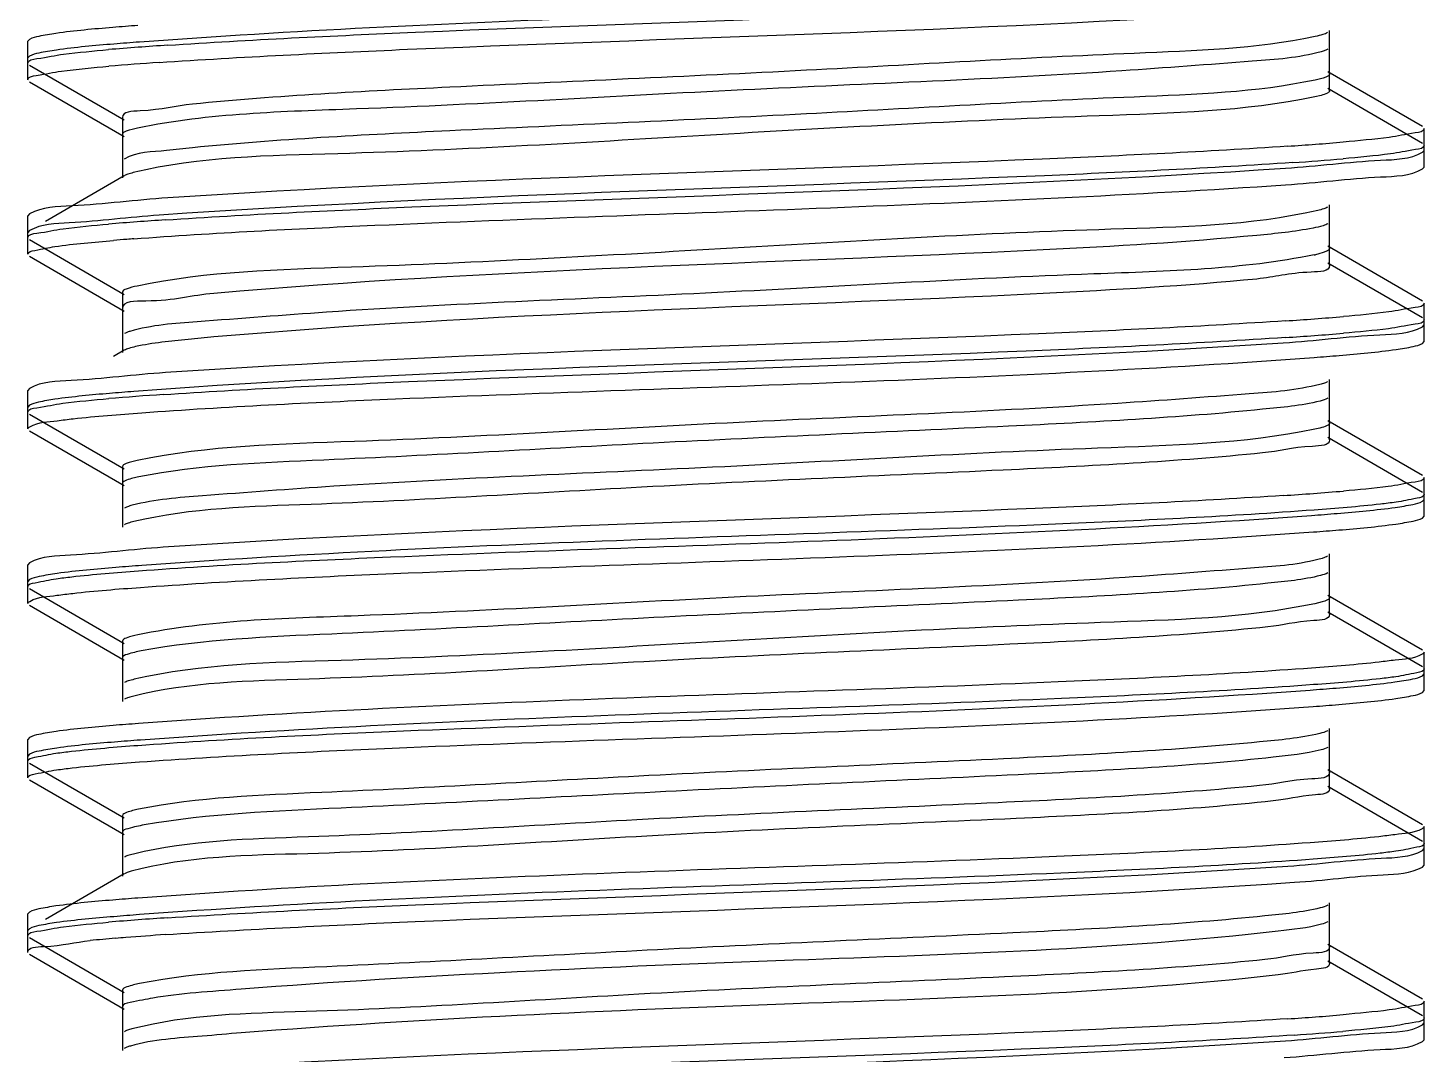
# Model space of a CAD drawing. Extents: x 27938 to 650306, y -92720 to 1524912.
# Drawn here: x 300713.5 to 300904, y 810160.9 to 810300.9 of the extents above; entities that cross this region are included whole.
import ezdxf

# ---------------------------------------------------------------- set-up
doc = ezdxf.new("R2010")
doc.units = 0
doc.header["$LTSCALE"] = 1000
doc.header["$MEASUREMENT"] = 0

msp = doc.modelspace()

# ---------------------------------------------------------------- linework, layer by layer
at = {"linetype": 'Continuous'}
for p, q in [((300891.14, 810294.62), (300891.14, 810300.57)), ((300713.75, 810299.35), (300713.52, 810299.09)), ((300713.52, 810296.11), (300713.52, 810299.09)), ((300713.52, 810296.11), (300713.52, 810299.09)), ((300891.14, 810292.34), (300891.14, 810298.3)), ((300713.75, 810297.07), (300713.52, 810296.81)), ((300713.52, 810293.83), (300713.52, 810296.81)), ((300713.52, 810293.83), (300713.52, 810296.81)), ((300713.75, 810295.85), (300726.67, 810288.37)), ((300903.8, 810287.44), (300890.88, 810294.92)), ((300713.75, 810293.57), (300726.67, 810286.09)), ((300903.8, 810285.16), (300890.88, 810292.64)), ((300889.98, 810291.71), (300889.12, 810291.5)), ((300726.41, 810288.67), (300726.41, 810282.72)), ((300904.03, 810284.2), (300904.03, 810287.18)), ((300904.03, 810284.2), (300904.03, 810287.18)), ((300726.41, 810286.39), (300726.41, 810280.44)), ((300904.03, 810281.92), (300904.03, 810284.9)), ((300904.03, 810281.92), (300904.03, 810284.9)), ((300903.8, 810283.94), (300904.03, 810284.2)), ((300903.8, 810281.66), (300904.03, 810281.92)), ((300726.67, 810280.74), (300715.92, 810274.51)), ((300713.75, 810275.53), (300713.52, 810275.27)), ((300891.14, 810270.81), (300891.14, 810276.76)), ((300713.52, 810272.3), (300713.52, 810275.27)), ((300713.52, 810272.3), (300713.52, 810275.27)), ((300891.14, 810268.53), (300891.14, 810274.48)), ((300713.75, 810273.26), (300713.52, 810272.99)), ((300713.52, 810270.02), (300713.52, 810272.99)), ((300713.52, 810270.02), (300713.52, 810272.99)), ((300713.75, 810272.04), (300726.67, 810264.55)), ((300713.75, 810269.76), (300726.67, 810262.28)), ((300903.8, 810263.63), (300890.88, 810271.11)), ((300903.8, 810261.35), (300890.88, 810268.83)), ((300726.41, 810264.86), (300726.41, 810258.9)), ((300726.41, 810262.58), (300726.41, 810256.62)), ((300904.03, 810260.39), (300904.03, 810263.37)), ((300904.03, 810260.39), (300904.03, 810263.37)), ((300903.8, 810260.13), (300904.03, 810260.39)), ((300904.03, 810258.11), (300904.03, 810261.09)), ((300904.03, 810258.11), (300904.03, 810261.09)), ((300726.67, 810256.92), (300725.2, 810256.07)), ((300903.8, 810257.85), (300904.03, 810258.11)), ((300891.14, 810247), (300891.14, 810252.95)), ((300713.75, 810251.72), (300713.52, 810251.46)), ((300713.52, 810248.48), (300713.52, 810251.46)), ((300713.52, 810248.48), (300713.52, 810251.46)), ((300891.14, 810244.72), (300891.14, 810250.67)), ((300713.75, 810249.44), (300713.52, 810249.18)), ((300713.52, 810246.21), (300713.52, 810249.18)), ((300713.52, 810246.21), (300713.52, 810249.18)), ((300713.75, 810248.22), (300726.67, 810240.74)), ((300903.8, 810239.82), (300890.88, 810247.3)), ((300713.75, 810245.94), (300726.67, 810238.46)), ((300889.82, 810246.32), (300889.1, 810246.15)), ((300903.8, 810237.54), (300890.88, 810245.02)), ((300726.41, 810241.04), (300726.41, 810235.09)), ((300904.03, 810236.58), (300904.03, 810239.55)), ((300904.03, 810236.58), (300904.03, 810239.55)), ((300726.41, 810238.76), (300726.41, 810232.81)), ((300904.03, 810234.3), (300904.03, 810237.28)), ((300904.03, 810234.3), (300904.03, 810237.28)), ((300903.8, 810236.32), (300904.03, 810236.58)), ((300903.8, 810234.04), (300904.03, 810234.3)), ((300713.75, 810227.91), (300713.52, 810227.65)), ((300891.14, 810223.18), (300891.14, 810229.14)), ((300713.52, 810224.67), (300713.52, 810227.65)), ((300713.52, 810224.67), (300713.52, 810227.65)), ((300891.14, 810220.9), (300891.14, 810226.86)), ((300713.75, 810225.63), (300713.52, 810225.37)), ((300713.52, 810222.39), (300713.52, 810225.37)), ((300713.52, 810222.39), (300713.52, 810225.37)), ((300713.75, 810224.41), (300726.67, 810216.93)), ((300713.75, 810222.13), (300726.67, 810214.65)), ((300890.1, 810222.58), (300889.14, 810222.35)), ((300903.8, 810216), (300890.88, 810223.48)), ((300903.8, 810213.72), (300890.88, 810221.21)), ((300726.41, 810217.23), (300726.41, 810211.28)), ((300726.41, 810214.95), (300726.41, 810209)), ((300904.03, 810212.77), (300904.03, 810215.74)), ((300904.03, 810212.77), (300904.03, 810215.74)), ((300903.8, 810212.5), (300904.03, 810212.77)), ((300904.03, 810210.49), (300904.03, 810213.46)), ((300904.03, 810210.49), (300904.03, 810213.46)), ((300903.8, 810210.23), (300904.03, 810210.49)), ((300891.14, 810199.37), (300891.14, 810205.32)), ((300713.75, 810204.1), (300713.52, 810203.84)), ((300713.52, 810200.86), (300713.52, 810203.84)), ((300713.52, 810200.86), (300713.52, 810203.84)), ((300891.14, 810197.09), (300891.14, 810203.04)), ((300713.75, 810201.82), (300713.52, 810201.56)), ((300713.52, 810198.58), (300713.52, 810201.56)), ((300713.52, 810198.58), (300713.52, 810201.56)), ((300713.75, 810200.6), (300726.67, 810193.12)), ((300903.8, 810192.19), (300890.88, 810199.67)), ((300713.75, 810198.32), (300726.67, 810190.84)), ((300903.8, 810189.91), (300890.88, 810197.39)), ((300726.41, 810193.42), (300726.41, 810187.46)), ((300904.03, 810188.95), (300904.03, 810191.93)), ((300904.03, 810188.95), (300904.03, 810191.93)), ((300726.41, 810191.14), (300726.41, 810185.19)), ((300904.03, 810186.67), (300904.03, 810189.65)), ((300904.03, 810186.67), (300904.03, 810189.65)), ((300903.8, 810188.69), (300904.03, 810188.95)), ((300903.8, 810186.41), (300904.03, 810186.67)), ((300726.67, 810185.49), (300715.92, 810179.26)), ((300713.75, 810180.28), (300713.52, 810180.02)), ((300891.14, 810175.56), (300891.14, 810181.51)), ((300713.52, 810177.05), (300713.52, 810180.02)), ((300713.52, 810177.05), (300713.52, 810180.02)), ((300891.14, 810173.28), (300891.14, 810179.23)), ((300713.75, 810178), (300713.52, 810177.74)), ((300713.52, 810174.77), (300713.52, 810177.74)), ((300713.52, 810174.77), (300713.52, 810177.74)), ((300713.75, 810176.78), (300726.67, 810169.3)), ((300713.75, 810174.51), (300726.67, 810167.02)), ((300903.8, 810168.38), (300890.88, 810175.86)), ((300903.8, 810166.1), (300890.88, 810173.58)), ((300726.41, 810169.6), (300726.41, 810163.65)), ((300726.41, 810167.33), (300726.41, 810161.37)), ((300904.03, 810165.14), (300904.03, 810168.12)), ((300904.03, 810165.14), (300904.03, 810168.12)), ((300903.8, 810164.88), (300904.03, 810165.14)), ((300904.03, 810162.86), (300904.03, 810165.84)), ((300904.03, 810162.86), (300904.03, 810165.84)), ((300903.8, 810162.6), (300904.03, 810162.86))]:
    msp.add_line(p, q, dxfattribs=at)
for centre, radius, start, end in [((300760.36, 809871.01), 428.44, 93.7138, 94.7991), ((300758.76, 809889), 408.11, 93.8416, 94.804), ((300857.84, 810704.01), 420.14, 273.7655, 274.8009), ((300858.77, 810690.06), 408.44, 273.8398, 274.8035), ((300759.95, 809852.38), 423.24, 93.7464, 94.7999), ((300753.24, 809933.6), 339.47, 94.4273, 94.7392), ((300757.79, 809875.26), 397.99, 94.2964, 94.4317), ((300885.36, 810287.96), 18.39, 281.5273, 283.0317), ((300857.43, 810685.4), 425.36, 273.7325, 274.8002), ((300857.44, 810683.01), 425.25, 273.7327, 274.7996), ((300759.53, 809833.96), 417.83, 93.7807, 94.8008), ((300857.04, 810666.51), 430.3, 273.7014, 274.7995), ((300760.38, 809751.78), 428.61, 93.7128, 94.7991), ((300745.42, 809931.85), 245.65, 94.6576, 95.467), ((300753.7, 809832.41), 345.43, 94.4503, 94.6873), ((300764.6, 809689.73), 488.53, 93.7928, 94.4265), ((300857.85, 810584.77), 419.97, 273.7666, 274.8009), ((300859.06, 810567.29), 404.72, 273.8647, 274.8037)]:
    msp.add_arc(centre, radius, start, end, dxfattribs=at)
for points, knots in [([(300888.9, 810306.55), (300877.43, 810305.7), (300824.04, 810303.1), (300770.57, 810302.05), (300728.74, 810298.98)], [0, 0, 0, 0, 0.215154, 1, 1, 1, 1]), ([(300732.61, 810298.55), (300743.86, 810299.3), (300794.8, 810301.74), (300845.8, 810302.95), (300885.43, 810305.61)], [0, 0, 0, 0, 0.221116, 1, 1, 1, 1]), ([(300731.42, 810296.19), (300742.7, 810296.96), (300794.27, 810299.45), (300845.9, 810300.63), (300886.12, 810303.38)], [0, 0, 0, 0, 0.219072, 1, 1, 1, 1]), ([(300717.35, 810300.16), (300716.57, 810300.05), (300715.36, 810299.84), (300714.13, 810299.57), (300713.75, 810299.35)], [0, 0, 0, 0, 0.642717, 1, 1, 1, 1]), ([(300728.54, 810301.24), (300727.39, 810301.16), (300723.66, 810300.86), (300719.92, 810300.53), (300717.35, 810300.16)], [0, 0, 0, 0, 0.307563, 1, 1, 1, 1]), ([(300890.87, 810300.27), (300890.67, 810300.15), (300890.1, 810299.96), (300889.52, 810299.82), (300889.16, 810299.74)], [0, 0, 0, 0, 0.394192, 1, 1, 1, 1]), ([(300728.74, 810298.98), (300727.58, 810298.89), (300723.8, 810298.6), (300720.01, 810298.26), (300717.41, 810297.89)], [0, 0, 0, 0, 0.30739, 1, 1, 1, 1]), ([(300889.16, 810299.74), (300881.07, 810298.03), (300857.73, 810297.32), (300818.46, 810294.91), (300775.58, 810293.09), (300747.64, 810291.66), (300735.97, 810290.51)], [0, 0, 0, 0, 0.161662, 0.453393, 0.770761, 1, 1, 1, 1]), ([(300713.52, 810296.11), (300713.52, 810296.57), (300715.96, 810296.84), (300717.18, 810297.17), (300718.4, 810297.33)], [0, 0, 0, 0, 0.270591, 1, 1, 1, 1]), ([(300717.41, 810297.89), (300716.61, 810297.78), (300715.39, 810297.57), (300714.14, 810297.29), (300713.75, 810297.07)], [0, 0, 0, 0, 0.643387, 1, 1, 1, 1]), ([(300889.98, 810297.66), (300886.93, 810296.82), (300877.78, 810296.16), (300851.57, 810294.11), (300810.7, 810292.67), (300766.06, 810289.87), (300738.27, 810289.26), (300728.48, 810287.24)], [0, 0, 0, 0, 0.058552, 0.168707, 0.488491, 0.814803, 1, 1, 1, 1]), ([(300890.88, 810297.99), (300890.76, 810297.93), (300890.46, 810297.8), (300890.16, 810297.71), (300889.98, 810297.66)], [0, 0, 0, 0, 0.421757, 1, 1, 1, 1]), ([(300713.52, 810293.83), (300713.52, 810294.26), (300715.79, 810294.55), (300716.94, 810294.86), (300718.09, 810295.01)], [0, 0, 0, 0, 0.271621, 1, 1, 1, 1]), ([(300891.13, 810294.62), (300891.13, 810294.41), (300890.26, 810294.03), (300889.66, 810293.9), (300889.16, 810293.79)], [0, 0, 0, 0, 0.296339, 1, 1, 1, 1]), ([(300889.16, 810293.79), (300881.07, 810292.08), (300857.73, 810291.37), (300818.46, 810288.96), (300775.58, 810287.14), (300747.64, 810285.71), (300735.97, 810284.56)], [0, 0, 0, 0, 0.161662, 0.453393, 0.770761, 1, 1, 1, 1]), ([(300889.12, 810291.5), (300879.49, 810289.49), (300852.03, 810288.85), (300807.65, 810286.41), (300763.84, 810283.66), (300736.98, 810283.37), (300727.89, 810281.16)], [0, 0, 0, 0, 0.182739, 0.506392, 0.826439, 1, 1, 1, 1]), ([(300891.13, 810292.34), (300891.13, 810292.2), (300890.67, 810291.89), (300890.27, 810291.79), (300889.98, 810291.71)], [0, 0, 0, 0, 0.317499, 1, 1, 1, 1]), ([(300735.97, 810290.51), (300733.58, 810290.28), (300731.35, 810289.55), (300726.41, 810289.53), (300726.42, 810288.67)], [0, 0, 0, 0, 0.73489, 1, 1, 1, 1]), ([(300728.48, 810287.24), (300727.96, 810287.13), (300727.34, 810286.99), (300726.42, 810286.61), (300726.42, 810286.39)], [0, 0, 0, 0, 0.705716, 1, 1, 1, 1]), ([(300904.03, 810287.18), (300904.03, 810286.73), (300901.65, 810286.46), (300900.46, 810286.13), (300899.26, 810285.98)], [0, 0, 0, 0, 0.270944, 1, 1, 1, 1]), ([(300904.03, 810284.9), (300904.03, 810284.47), (300901.75, 810284.18), (300900.6, 810283.87), (300899.45, 810283.72)], [0, 0, 0, 0, 0.271575, 1, 1, 1, 1]), ([(300735.97, 810284.56), (300734.79, 810284.44), (300731.72, 810284), (300728.37, 810284), (300726.67, 810283.02)], [0, 0, 0, 0, 0.376776, 1, 1, 1, 1]), ([(300885.43, 810284.77), (300874.26, 810284.02), (300823.32, 810281.58), (300772.33, 810280.35), (300732.61, 810277.72)], [0, 0, 0, 0, 0.219496, 1, 1, 1, 1]), ([(300885.12, 810281.77), (300889.45, 810282.06), (300895.5, 810282.9), (300902.12, 810282.98), (300903.8, 810283.94)], [0, 0, 0, 0, 0.691188, 1, 1, 1, 1]), ([(300727.89, 810281.16), (300727.65, 810281.1), (300727.23, 810280.98), (300726.83, 810280.83), (300726.68, 810280.74)], [0, 0, 0, 0, 0.591078, 1, 1, 1, 1]), ([(300886.12, 810282.54), (300874.83, 810281.77), (300823.26, 810279.29), (300771.64, 810278.1), (300731.42, 810275.36)], [0, 0, 0, 0, 0.219115, 1, 1, 1, 1]), ([(300732.3, 810274.72), (300743.5, 810275.46), (300794.44, 810277.91), (300845.43, 810279.13), (300885.12, 810281.77)], [0, 0, 0, 0, 0.220088, 1, 1, 1, 1]), ([(300885.12, 810279.5), (300889.45, 810279.78), (300895.51, 810280.62), (300902.12, 810280.7), (300903.8, 810281.66)], [0, 0, 0, 0, 0.691187, 1, 1, 1, 1]), ([(300727.97, 810272.13), (300738.92, 810272.96), (300791.31, 810275.53), (300843.75, 810276.74), (300885.12, 810279.5)], [0, 0, 0, 0, 0.209378, 1, 1, 1, 1]), ([(300732.61, 810277.72), (300728.24, 810277.43), (300722.13, 810276.58), (300715.45, 810276.51), (300713.75, 810275.53)], [0, 0, 0, 0, 0.691369, 1, 1, 1, 1]), ([(300731.42, 810275.36), (300727.33, 810275.08), (300721.59, 810274.28), (300715.35, 810274.17), (300713.75, 810273.26)], [0, 0, 0, 0, 0.690219, 1, 1, 1, 1]), ([(300889.51, 810276.01), (300880.3, 810273.87), (300853.38, 810273.46), (300809.54, 810270.8), (300765.31, 810268.33), (300737.99, 810267.7), (300728.41, 810265.69)], [0, 0, 0, 0, 0.175623, 0.495702, 0.818204, 1, 1, 1, 1]), ([(300890.87, 810276.46), (300890.71, 810276.36), (300890.25, 810276.19), (300889.79, 810276.07), (300889.51, 810276.01)], [0, 0, 0, 0, 0.403878, 1, 1, 1, 1]), ([(300713.52, 810272.3), (300713.52, 810272.75), (300715.93, 810273.02), (300717.13, 810273.35), (300718.34, 810273.51)], [0, 0, 0, 0, 0.270787, 1, 1, 1, 1]), ([(300890.24, 810273.92), (300889.79, 810273.78), (300886.81, 810273.14), (300883.78, 810272.85), (300881.22, 810272.6)], [0, 0, 0, 0, 0.153853, 1, 1, 1, 1]), ([(300890.88, 810274.18), (300890.79, 810274.13), (300890.58, 810274.04), (300890.36, 810273.96), (300890.24, 810273.92)], [0, 0, 0, 0, 0.435445, 1, 1, 1, 1]), ([(300881.22, 810272.6), (300871.51, 810271.66), (300824.06, 810268.96), (300776.52, 810267.96), (300738.91, 810264.69)], [0, 0, 0, 0, 0.20523, 1, 1, 1, 1]), ([(300713.52, 810270.02), (300713.52, 810270.37), (300715.32, 810270.7), (300716.28, 810270.94), (300717.21, 810271.08)], [0, 0, 0, 0, 0.275063, 1, 1, 1, 1]), ([(300889.03, 810269.95), (300879.18, 810267.93), (300851.25, 810267.32), (300806.46, 810264.5), (300765.55, 810263.09), (300739.47, 810261), (300730.41, 810260.37), (300727.45, 810259.5)], [0, 0, 0, 0, 0.186373, 0.513855, 0.833476, 0.942785, 1, 1, 1, 1]), ([(300891.13, 810270.81), (300891.13, 810270.62), (300890.43, 810270.27), (300889.92, 810270.15), (300889.51, 810270.05)], [0, 0, 0, 0, 0.303248, 1, 1, 1, 1]), ([(300891.13, 810268.53), (300891.14, 810267.63), (300886.01, 810267.66), (300883.69, 810266.89), (300881.22, 810266.65)], [0, 0, 0, 0, 0.264839, 1, 1, 1, 1]), ([(300881.22, 810266.65), (300871.51, 810265.71), (300824.06, 810263), (300776.52, 810262.01), (300738.91, 810258.74)], [0, 0, 0, 0, 0.20523, 1, 1, 1, 1]), ([(300738.91, 810264.69), (300735.8, 810264.42), (300732.93, 810263.41), (300726.41, 810263.7), (300726.41, 810262.58)], [0, 0, 0, 0, 0.735758, 1, 1, 1, 1]), ([(300728.41, 810265.69), (300727.91, 810265.59), (300727.3, 810265.45), (300726.42, 810265.07), (300726.42, 810264.86)], [0, 0, 0, 0, 0.704918, 1, 1, 1, 1]), ([(300904.03, 810263.37), (300904.03, 810262.91), (300901.61, 810262.64), (300900.41, 810262.31), (300899.2, 810262.16)], [0, 0, 0, 0, 0.270735, 1, 1, 1, 1]), ([(300885.12, 810260.94), (300873.9, 810260.19), (300822.96, 810257.75), (300771.96, 810256.53), (300732.3, 810253.88)], [0, 0, 0, 0, 0.220524, 1, 1, 1, 1]), ([(300884.82, 810257.94), (300889.22, 810258.23), (300895.37, 810259.08), (300902.09, 810259.15), (300903.8, 810260.13)], [0, 0, 0, 0, 0.691471, 1, 1, 1, 1]), ([(300904.03, 810261.09), (300904.03, 810260.63), (300901.61, 810260.36), (300900.4, 810260.03), (300899.18, 810259.87)], [0, 0, 0, 0, 0.270728, 1, 1, 1, 1]), ([(300727.45, 810259.5), (300727.3, 810259.46), (300727.03, 810259.37), (300726.78, 810259.26), (300726.68, 810259.2)], [0, 0, 0, 0, 0.572013, 1, 1, 1, 1]), ([(300885.12, 810258.66), (300873.33, 810257.87), (300820.94, 810255.36), (300768.48, 810254.34), (300727.97, 810251.3)], [0, 0, 0, 0, 0.225391, 1, 1, 1, 1]), ([(300738.91, 810258.74), (300737.73, 810258.64), (300734.16, 810258.29), (300730.58, 810257.94), (300728.22, 810257.42)], [0, 0, 0, 0, 0.327573, 1, 1, 1, 1]), ([(300728.22, 810257.42), (300727.9, 810257.35), (300727.38, 810257.22), (300726.86, 810257.03), (300726.67, 810256.92)], [0, 0, 0, 0, 0.601667, 1, 1, 1, 1]), ([(300731.98, 810250.88), (300743.12, 810251.63), (300794.07, 810254.08), (300845.07, 810255.32), (300884.82, 810257.94)], [0, 0, 0, 0, 0.219052, 1, 1, 1, 1]), ([(300889.01, 810255.95), (300890.16, 810256.04), (300893.89, 810256.33), (300897.63, 810256.67), (300900.2, 810257.03)], [0, 0, 0, 0, 0.307538, 1, 1, 1, 1]), ([(300900.2, 810257.03), (300900.98, 810257.14), (300902.19, 810257.36), (300903.42, 810257.63), (300903.8, 810257.85)], [0, 0, 0, 0, 0.642724, 1, 1, 1, 1]), ([(300729.07, 810248.4), (300740.6, 810249.24), (300793.91, 810251.83), (300847.3, 810252.88), (300889.01, 810255.95)], [0, 0, 0, 0, 0.216493, 1, 1, 1, 1]), ([(300732.3, 810253.88), (300728, 810253.59), (300721.99, 810252.76), (300715.42, 810252.68), (300713.75, 810251.72)], [0, 0, 0, 0, 0.691073, 1, 1, 1, 1]), ([(300890.87, 810252.65), (300890.74, 810252.57), (300890.39, 810252.43), (300890.03, 810252.32), (300889.82, 810252.27)], [0, 0, 0, 0, 0.414924, 1, 1, 1, 1]), ([(300727.97, 810251.3), (300726.87, 810251.21), (300723.27, 810250.93), (300719.68, 810250.6), (300717.21, 810250.24)], [0, 0, 0, 0, 0.307039, 1, 1, 1, 1]), ([(300889.82, 810252.27), (300886.68, 810251.46), (300877.41, 810250.77), (300851.06, 810248.76), (300810.25, 810247.3), (300765.78, 810244.5), (300738.16, 810243.91), (300728.45, 810241.89)], [0, 0, 0, 0, 0.060117, 0.171248, 0.491182, 0.816115, 1, 1, 1, 1]), ([(300713.52, 810248.48), (300713.52, 810248.93), (300715.89, 810249.21), (300717.08, 810249.53), (300718.27, 810249.69)], [0, 0, 0, 0, 0.271021, 1, 1, 1, 1]), ([(300717.21, 810250.24), (300716.45, 810250.13), (300715.3, 810249.93), (300714.12, 810249.65), (300713.75, 810249.44)], [0, 0, 0, 0, 0.641483, 1, 1, 1, 1]), ([(300881.99, 810248.87), (300870.46, 810247.71), (300842.73, 810246.29), (300799.99, 810244.44), (300760.51, 810242.1), (300736.95, 810241.3), (300728.65, 810239.65)], [0, 0, 0, 0, 0.226181, 0.54212, 0.834898, 1, 1, 1, 1]), ([(300890.88, 810250.37), (300890.56, 810250.18), (300887.61, 810249.38), (300884.61, 810249.13), (300881.99, 810248.87)], [0, 0, 0, 0, 0.123412, 1, 1, 1, 1]), ([(300713.52, 810246.21), (300713.52, 810246.33), (300714.95, 810247.22), (300716.25, 810247.13), (300717.51, 810247.31)], [0, 0, 0, 0, 0.088752, 1, 1, 1, 1]), ([(300717.51, 810247.31), (300718.24, 810247.41), (300722.09, 810247.87), (300725.95, 810248.17), (300729.07, 810248.4)], [0, 0, 0, 0, 0.191582, 1, 1, 1, 1]), ([(300891.13, 810247), (300891.13, 810246.84), (300890.59, 810246.51), (300890.15, 810246.4), (300889.82, 810246.32)], [0, 0, 0, 0, 0.311826, 1, 1, 1, 1]), ([(300889.1, 810246.15), (300879.39, 810244.13), (300851.76, 810243.54), (300807.28, 810240.74), (300766.46, 810239.28), (300740.12, 810237.27), (300730.86, 810236.58), (300727.73, 810235.77)], [0, 0, 0, 0, 0.183944, 0.508945, 0.828873, 0.939958, 1, 1, 1, 1]), ([(300881.99, 810242.91), (300870.23, 810241.73), (300841.97, 810240.29), (300798.63, 810238.5), (300759.22, 810235.92), (300735.86, 810235.42), (300727.98, 810233.55)], [0, 0, 0, 0, 0.229743, 0.549934, 0.842575, 1, 1, 1, 1]), ([(300891.13, 810244.72), (300891.14, 810243.89), (300886.42, 810243.84), (300884.27, 810243.14), (300881.99, 810242.91)], [0, 0, 0, 0, 0.265449, 1, 1, 1, 1]), ([(300728.45, 810241.89), (300727.93, 810241.78), (300727.32, 810241.64), (300726.42, 810241.26), (300726.42, 810241.04)], [0, 0, 0, 0, 0.705326, 1, 1, 1, 1]), ([(300728.65, 810239.65), (300728.09, 810239.54), (300727.43, 810239.39), (300726.42, 810239), (300726.42, 810238.76)], [0, 0, 0, 0, 0.707822, 1, 1, 1, 1]), ([(300904.03, 810239.55), (300904.03, 810239.1), (300901.58, 810238.83), (300900.37, 810238.49), (300899.14, 810238.34)], [0, 0, 0, 0, 0.270562, 1, 1, 1, 1]), ([(300904.03, 810237.28), (300904.03, 810236.91), (300902.15, 810236.59), (300901.16, 810236.33), (300900.2, 810236.2)], [0, 0, 0, 0, 0.274655, 1, 1, 1, 1]), ([(300727.73, 810235.77), (300727.51, 810235.71), (300727.16, 810235.61), (300726.81, 810235.47), (300726.68, 810235.39)], [0, 0, 0, 0, 0.584722, 1, 1, 1, 1]), ([(300884.82, 810237.11), (300873.54, 810236.36), (300822.6, 810233.92), (300771.59, 810232.71), (300731.98, 810230.05)], [0, 0, 0, 0, 0.221533, 1, 1, 1, 1]), ([(300888.66, 810234.4), (300889.84, 810234.48), (300893.65, 810234.78), (300897.47, 810235.12), (300900.1, 810235.49)], [0, 0, 0, 0, 0.307301, 1, 1, 1, 1]), ([(300900.2, 810236.2), (300899.49, 810236.1), (300895.77, 810235.64), (300892.03, 810235.34), (300889.01, 810235.12)], [0, 0, 0, 0, 0.191295, 1, 1, 1, 1]), ([(300900.1, 810235.49), (300900.9, 810235.6), (300902.14, 810235.81), (300903.41, 810236.09), (300903.8, 810236.32)], [0, 0, 0, 0, 0.643804, 1, 1, 1, 1]), ([(300727.98, 810233.55), (300727.71, 810233.49), (300727.27, 810233.37), (300726.84, 810233.21), (300726.68, 810233.11)], [0, 0, 0, 0, 0.593584, 1, 1, 1, 1]), ([(300728.61, 810226.83), (300740.05, 810227.68), (300793.41, 810230.28), (300846.84, 810231.34), (300888.66, 810234.4)], [0, 0, 0, 0, 0.214855, 1, 1, 1, 1]), ([(300889.01, 810235.12), (300877.59, 810234.28), (300824.28, 810231.67), (300770.89, 810230.6), (300729.07, 810227.57)], [0, 0, 0, 0, 0.214464, 1, 1, 1, 1]), ([(300900.18, 810233.22), (300900.97, 810233.33), (300902.18, 810233.54), (300903.42, 810233.82), (300903.8, 810234.04)], [0, 0, 0, 0, 0.642901, 1, 1, 1, 1]), ([(300728.87, 810224.57), (300740.38, 810225.41), (300793.74, 810228.01), (300847.17, 810229.06), (300888.94, 810232.14)], [0, 0, 0, 0, 0.215894, 1, 1, 1, 1]), ([(300888.94, 810232.14), (300890.1, 810232.22), (300893.85, 810232.52), (300897.6, 810232.85), (300900.18, 810233.22)], [0, 0, 0, 0, 0.30752, 1, 1, 1, 1]), ([(300731.98, 810230.05), (300727.76, 810229.76), (300721.84, 810228.94), (300715.39, 810228.85), (300713.75, 810227.91)], [0, 0, 0, 0, 0.690761, 1, 1, 1, 1]), ([(300890.1, 810228.53), (300887.13, 810227.67), (300878.06, 810227.04), (300851.98, 810224.95), (300811.06, 810223.53), (300766.29, 810220.72), (300738.37, 810220.11), (300728.51, 810218.09)], [0, 0, 0, 0, 0.057292, 0.16665, 0.48628, 0.813694, 1, 1, 1, 1]), ([(300890.87, 810228.83), (300890.77, 810228.77), (300890.52, 810228.66), (300890.25, 810228.58), (300890.1, 810228.53)], [0, 0, 0, 0, 0.427528, 1, 1, 1, 1]), ([(300717.51, 810226.47), (300716.69, 810226.36), (300715.43, 810226.14), (300714.15, 810225.86), (300713.75, 810225.63)], [0, 0, 0, 0, 0.64438, 1, 1, 1, 1]), ([(300717.37, 810225.75), (300718.08, 810225.85), (300721.82, 810226.31), (300725.57, 810226.61), (300728.61, 810226.83)], [0, 0, 0, 0, 0.191288, 1, 1, 1, 1]), ([(300729.07, 810227.57), (300727.89, 810227.48), (300724.03, 810227.18), (300720.17, 810226.84), (300717.51, 810226.47)], [0, 0, 0, 0, 0.307194, 1, 1, 1, 1]), ([(300890.88, 810226.56), (300890.58, 810226.38), (300887.88, 810225.62), (300885.13, 810225.38), (300882.73, 810225.13)], [0, 0, 0, 0, 0.125618, 1, 1, 1, 1]), ([(300713.52, 810224.67), (300713.52, 810225.04), (300715.41, 810225.36), (300716.4, 810225.62), (300717.37, 810225.75)], [0, 0, 0, 0, 0.274581, 1, 1, 1, 1]), ([(300717.46, 810223.49), (300718.18, 810223.59), (300721.98, 810224.05), (300725.79, 810224.35), (300728.87, 810224.57)], [0, 0, 0, 0, 0.191547, 1, 1, 1, 1]), ([(300882.73, 810225.13), (300871.43, 810223.95), (300843.93, 810222.55), (300801.32, 810220.67), (300761.46, 810218.39), (300737.54, 810217.49), (300728.98, 810215.9)], [0, 0, 0, 0, 0.221386, 0.535783, 0.830497, 1, 1, 1, 1]), ([(300713.52, 810222.39), (300713.52, 810222.52), (300714.92, 810223.4), (300716.21, 810223.31), (300717.46, 810223.49)], [0, 0, 0, 0, 0.089007, 1, 1, 1, 1]), ([(300889.14, 810222.35), (300879.56, 810220.34), (300852.23, 810219.71), (300807.99, 810217.24), (300764.15, 810214.57), (300737.24, 810214.17), (300728.04, 810212.03)], [0, 0, 0, 0, 0.181847, 0.504414, 0.824494, 1, 1, 1, 1]), ([(300891.13, 810223.18), (300891.13, 810223.05), (300890.72, 810222.76), (300890.36, 810222.66), (300890.1, 810222.58)], [0, 0, 0, 0, 0.322524, 1, 1, 1, 1]), ([(300891.13, 810220.9), (300891.14, 810220.14), (300886.82, 810220.02), (300884.83, 810219.4), (300882.73, 810219.18)], [0, 0, 0, 0, 0.266197, 1, 1, 1, 1]), ([(300882.73, 810219.18), (300871.02, 810217.95), (300842.61, 810216.51), (300798.93, 810214.73), (300759.19, 810212.02), (300735.61, 810211.68), (300727.78, 810209.69)], [0, 0, 0, 0, 0.227539, 0.549411, 0.843947, 1, 1, 1, 1]), ([(300728.51, 810218.09), (300727.98, 810217.98), (300727.36, 810217.84), (300726.42, 810217.46), (300726.42, 810217.23)], [0, 0, 0, 0, 0.706097, 1, 1, 1, 1]), ([(300728.98, 810215.9), (300728.33, 810215.78), (300727.6, 810215.61), (300726.42, 810215.22), (300726.42, 810214.95)], [0, 0, 0, 0, 0.71182, 1, 1, 1, 1]), ([(300900.1, 810214.65), (300899.37, 810214.55), (300895.57, 810214.09), (300891.75, 810213.78), (300888.66, 810213.56)], [0, 0, 0, 0, 0.191493, 1, 1, 1, 1]), ([(300904.03, 810215.74), (300904.03, 810215.62), (300902.63, 810214.73), (300901.34, 810214.82), (300900.1, 810214.65)], [0, 0, 0, 0, 0.089018, 1, 1, 1, 1]), ([(300888.66, 810213.56), (300877.16, 810212.72), (300823.81, 810210.12), (300770.37, 810209.07), (300728.61, 810206)], [0, 0, 0, 0, 0.215925, 1, 1, 1, 1]), ([(300900.05, 810211.67), (300900.87, 810211.78), (300902.12, 810212), (300903.4, 810212.28), (300903.8, 810212.5)], [0, 0, 0, 0, 0.644305, 1, 1, 1, 1]), ([(300904.03, 810213.46), (300904.03, 810213.09), (300902.14, 810212.77), (300901.15, 810212.52), (300900.18, 810212.38)], [0, 0, 0, 0, 0.274574, 1, 1, 1, 1]), ([(300728.04, 810212.03), (300727.76, 810211.97), (300727.3, 810211.84), (300726.84, 810211.68), (300726.68, 810211.58)], [0, 0, 0, 0, 0.595809, 1, 1, 1, 1]), ([(300728.54, 810203.02), (300739.96, 810203.86), (300793.27, 810206.46), (300846.65, 810207.53), (300888.47, 810210.57)], [0, 0, 0, 0, 0.214447, 1, 1, 1, 1]), ([(300888.95, 810211.3), (300877.5, 810210.46), (300824.14, 810207.85), (300770.7, 810206.79), (300728.87, 810203.74)], [0, 0, 0, 0, 0.214866, 1, 1, 1, 1]), ([(300888.47, 810210.57), (300889.65, 810210.65), (300893.52, 810210.95), (300897.39, 810211.3), (300900.05, 810211.67)], [0, 0, 0, 0, 0.307277, 1, 1, 1, 1]), ([(300900.18, 810212.38), (300899.47, 810212.28), (300895.73, 810211.82), (300891.98, 810211.52), (300888.95, 810211.3)], [0, 0, 0, 0, 0.191309, 1, 1, 1, 1]), ([(300727.78, 810209.69), (300727.56, 810209.63), (300727.18, 810209.53), (300726.82, 810209.38), (300726.68, 810209.3)], [0, 0, 0, 0, 0.586461, 1, 1, 1, 1]), ([(300888.9, 810208.32), (300890.06, 810208.41), (300893.82, 810208.7), (300897.58, 810209.04), (300900.17, 810209.4)], [0, 0, 0, 0, 0.307507, 1, 1, 1, 1]), ([(300900.17, 810209.4), (300900.96, 810209.52), (300902.17, 810209.73), (300903.41, 810210), (300903.8, 810210.23)], [0, 0, 0, 0, 0.643031, 1, 1, 1, 1]), ([(300728.74, 810200.75), (300740.23, 810201.59), (300793.62, 810204.2), (300847.08, 810205.24), (300888.9, 810208.32)], [0, 0, 0, 0, 0.215499, 1, 1, 1, 1]), ([(300717.37, 810204.92), (300716.58, 810204.8), (300715.37, 810204.59), (300714.13, 810204.32), (300713.75, 810204.1)], [0, 0, 0, 0, 0.642908, 1, 1, 1, 1]), ([(300728.61, 810206), (300727.45, 810205.91), (300723.7, 810205.62), (300719.95, 810205.28), (300717.37, 810204.92)], [0, 0, 0, 0, 0.307539, 1, 1, 1, 1]), ([(300890.88, 810205.02), (300890.54, 810204.83), (300887.45, 810204.01), (300884.32, 810203.75), (300881.56, 810203.48)], [0, 0, 0, 0, 0.122258, 1, 1, 1, 1]), ([(300717.35, 810201.94), (300718.06, 810202.04), (300721.78, 810202.49), (300725.52, 810202.79), (300728.54, 810203.02)], [0, 0, 0, 0, 0.191269, 1, 1, 1, 1]), ([(300728.87, 810203.74), (300727.7, 810203.65), (300723.89, 810203.36), (300720.08, 810203.02), (300717.46, 810202.65)], [0, 0, 0, 0, 0.30725, 1, 1, 1, 1]), ([(300881.56, 810203.48), (300869.96, 810202.34), (300842.17, 810200.91), (300799.48, 810199.08), (300760.2, 810196.73), (300736.81, 810195.94), (300728.6, 810194.29)], [0, 0, 0, 0, 0.228282, 0.544405, 0.836128, 1, 1, 1, 1]), ([(300713.52, 810200.86), (300713.52, 810201.23), (300715.4, 810201.55), (300716.39, 810201.8), (300717.35, 810201.94)], [0, 0, 0, 0, 0.274666, 1, 1, 1, 1]), ([(300717.46, 810202.65), (300716.65, 810202.54), (300715.41, 810202.32), (300714.14, 810202.04), (300713.75, 810201.82)], [0, 0, 0, 0, 0.64385, 1, 1, 1, 1]), ([(300883.45, 810201.39), (300872.39, 810200.19), (300845.2, 810198.81), (300802.78, 810196.9), (300762.57, 810194.68), (300738.26, 810193.69), (300729.4, 810192.16)], [0, 0, 0, 0, 0.21628, 0.528744, 0.825398, 1, 1, 1, 1]), ([(300890.88, 810202.74), (300890.6, 810202.58), (300888.14, 810201.87), (300885.63, 810201.63), (300883.45, 810201.39)], [0, 0, 0, 0, 0.127999, 1, 1, 1, 1]), ([(300713.52, 810198.58), (300713.52, 810198.95), (300715.43, 810199.27), (300716.44, 810199.53), (300717.41, 810199.67)], [0, 0, 0, 0, 0.274358, 1, 1, 1, 1]), ([(300717.41, 810199.67), (300718.13, 810199.77), (300721.9, 810200.23), (300725.68, 810200.53), (300728.74, 810200.75)], [0, 0, 0, 0, 0.191427, 1, 1, 1, 1]), ([(300891.13, 810199.37), (300891.14, 810198.5), (300886.19, 810198.49), (300883.95, 810197.76), (300881.56, 810197.52)], [0, 0, 0, 0, 0.265093, 1, 1, 1, 1]), ([(300881.56, 810197.52), (300869.71, 810196.36), (300841.38, 810194.91), (300798.06, 810193.13), (300758.86, 810190.53), (300735.68, 810190.08), (300727.91, 810188.19)], [0, 0, 0, 0, 0.23203, 0.552577, 0.844133, 1, 1, 1, 1]), ([(300883.45, 810195.44), (300871.8, 810194.17), (300843.28, 810192.74), (300799.29, 810190.96), (300759.24, 810188.12), (300735.42, 810187.94), (300727.63, 810185.84)], [0, 0, 0, 0, 0.225089, 0.548455, 0.844944, 1, 1, 1, 1]), ([(300891.14, 810197.09), (300891.14, 810196.39), (300887.21, 810196.21), (300885.37, 810195.65), (300883.45, 810195.44)], [0, 0, 0, 0, 0.267101, 1, 1, 1, 1]), ([(300728.6, 810194.29), (300728.05, 810194.18), (300727.4, 810194.03), (300726.42, 810193.65), (300726.42, 810193.42)], [0, 0, 0, 0, 0.707145, 1, 1, 1, 1]), ([(300729.4, 810192.16), (300728.65, 810192.03), (300727.82, 810191.84), (300726.42, 810191.44), (300726.41, 810191.14)], [0, 0, 0, 0, 0.715974, 1, 1, 1, 1]), ([(300904.03, 810191.93), (300904.03, 810191.8), (300902.61, 810190.92), (300901.31, 810191.01), (300900.05, 810190.83)], [0, 0, 0, 0, 0.088777, 1, 1, 1, 1]), ([(300888.47, 810189.73), (300876.94, 810188.89), (300823.63, 810186.3), (300770.24, 810185.26), (300728.54, 810182.18)], [0, 0, 0, 0, 0.216529, 1, 1, 1, 1]), ([(300900.05, 810190.83), (300899.31, 810190.73), (300895.46, 810190.26), (300891.59, 810189.96), (300888.47, 810189.73)], [0, 0, 0, 0, 0.191494, 1, 1, 1, 1]), ([(300904.03, 810189.65), (300904.03, 810189.28), (300902.13, 810188.96), (300901.14, 810188.7), (300900.17, 810188.57)], [0, 0, 0, 0, 0.274515, 1, 1, 1, 1]), ([(300727.91, 810188.19), (300727.66, 810188.13), (300727.24, 810188.01), (300726.83, 810187.85), (300726.68, 810187.77)], [0, 0, 0, 0, 0.591238, 1, 1, 1, 1]), ([(300885.44, 810186.54), (300889.69, 810186.83), (300895.65, 810187.65), (300902.14, 810187.74), (300903.8, 810188.69)], [0, 0, 0, 0, 0.690877, 1, 1, 1, 1]), ([(300900.17, 810188.57), (300899.45, 810188.47), (300895.71, 810188.01), (300891.94, 810187.71), (300888.9, 810187.48)], [0, 0, 0, 0, 0.191315, 1, 1, 1, 1]), ([(300727.63, 810185.84), (300727.44, 810185.79), (300727.12, 810185.69), (300726.8, 810185.56), (300726.68, 810185.49)], [0, 0, 0, 0, 0.579977, 1, 1, 1, 1]), ([(300888.9, 810187.48), (300877.43, 810186.64), (300824.04, 810184.04), (300770.58, 810182.98), (300728.74, 810179.92)], [0, 0, 0, 0, 0.215146, 1, 1, 1, 1]), ([(300732.62, 810179.49), (300743.88, 810180.23), (300794.82, 810182.67), (300845.81, 810183.89), (300885.44, 810186.54)], [0, 0, 0, 0, 0.22115, 1, 1, 1, 1]), ([(300886.34, 810184.33), (300890.38, 810184.6), (300896.05, 810185.39), (300902.22, 810185.51), (300903.8, 810186.41)], [0, 0, 0, 0, 0.689986, 1, 1, 1, 1]), ([(300732.28, 810177.19), (300743.64, 810177.94), (300794.99, 810180.41), (300846.4, 810181.59), (300886.34, 810184.33)], [0, 0, 0, 0, 0.221314, 1, 1, 1, 1]), ([(300728.54, 810182.18), (300727.39, 810182.09), (300723.66, 810181.8), (300719.92, 810181.47), (300717.35, 810181.1)], [0, 0, 0, 0, 0.307563, 1, 1, 1, 1]), ([(300717.35, 810181.1), (300716.57, 810180.99), (300715.36, 810180.78), (300714.13, 810180.5), (300713.75, 810180.28)], [0, 0, 0, 0, 0.642723, 1, 1, 1, 1]), ([(300890.88, 810181.21), (300890.56, 810181.03), (300887.73, 810180.25), (300884.85, 810180), (300882.32, 810179.74)], [0, 0, 0, 0, 0.124368, 1, 1, 1, 1]), ([(300713.52, 810177.05), (300713.52, 810177.5), (300715.96, 810177.77), (300717.18, 810178.11), (300718.4, 810178.26)], [0, 0, 0, 0, 0.270586, 1, 1, 1, 1]), ([(300717.41, 810178.83), (300716.62, 810178.72), (300715.39, 810178.51), (300714.14, 810178.23), (300713.75, 810178)], [0, 0, 0, 0, 0.643403, 1, 1, 1, 1]), ([(300728.74, 810179.92), (300727.58, 810179.83), (300723.8, 810179.53), (300720.02, 810179.2), (300717.41, 810178.83)], [0, 0, 0, 0, 0.307384, 1, 1, 1, 1]), ([(300882.32, 810179.74), (300870.88, 810178.57), (300843.22, 810177.16), (300800.51, 810175.3), (300760.86, 810172.98), (300737.15, 810172.14), (300728.76, 810170.51)], [0, 0, 0, 0, 0.224238, 0.539714, 0.833345, 1, 1, 1, 1]), ([(300890.88, 810178.93), (300890.62, 810178.78), (300888.4, 810178.11), (300886.11, 810177.88), (300884.13, 810177.66)], [0, 0, 0, 0, 0.130558, 1, 1, 1, 1]), ([(300713.52, 810174.77), (300713.52, 810175.53), (300717.91, 810175.52), (300719.89, 810176.17), (300722.01, 810176.38)], [0, 0, 0, 0, 0.263956, 1, 1, 1, 1]), ([(300884.13, 810177.66), (300862.17, 810175.15), (300814.88, 810173.76), (300767.7, 810171.68), (300742.63, 810169.75)], [0, 0, 0, 0, 0.467917, 1, 1, 1, 1]), ([(300891.13, 810175.56), (300891.14, 810174.76), (300886.6, 810174.68), (300884.52, 810174.01), (300882.32, 810173.79)], [0, 0, 0, 0, 0.265763, 1, 1, 1, 1]), ([(300882.32, 810173.79), (300870.51, 810172.58), (300842.01, 810171.13), (300798.32, 810169.37), (300758.81, 810166.62), (300735.41, 810166.34), (300727.7, 810164.32)], [0, 0, 0, 0, 0.229965, 0.552316, 0.845738, 1, 1, 1, 1]), ([(300891.14, 810173.28), (300891.14, 810172.63), (300887.58, 810172.41), (300885.88, 810171.9), (300884.13, 810171.7)], [0, 0, 0, 0, 0.268181, 1, 1, 1, 1]), ([(300884.13, 810171.7), (300862.17, 810169.2), (300814.88, 810167.81), (300767.7, 810165.73), (300742.63, 810163.79)], [0, 0, 0, 0, 0.467917, 1, 1, 1, 1]), ([(300742.63, 810169.75), (300738.61, 810169.43), (300733, 810169.09), (300728.42, 810168.11), (300726.41, 810167.73), (300726.41, 810167.33)], [0, 0, 0, 0, 0.734363, 0.926776, 1, 1, 1, 1]), ([(300728.76, 810170.51), (300728.16, 810170.4), (300727.48, 810170.24), (300726.42, 810169.85), (300726.42, 810169.6)], [0, 0, 0, 0, 0.709136, 1, 1, 1, 1]), ([(300904.03, 810168.12), (300904.03, 810167.67), (300901.65, 810167.39), (300900.46, 810167.06), (300899.26, 810166.91)], [0, 0, 0, 0, 0.270952, 1, 1, 1, 1]), ([(300885.44, 810165.71), (300874.28, 810164.96), (300823.34, 810162.51), (300772.34, 810161.28), (300732.62, 810158.65)], [0, 0, 0, 0, 0.219461, 1, 1, 1, 1]), ([(300885.13, 810162.71), (300889.45, 810163), (300895.51, 810163.84), (300902.12, 810163.91), (300903.8, 810164.88)], [0, 0, 0, 0, 0.691179, 1, 1, 1, 1]), ([(300904.03, 810165.84), (300904.03, 810165.41), (300901.78, 810165.12), (300900.64, 810164.81), (300899.5, 810164.66)], [0, 0, 0, 0, 0.271773, 1, 1, 1, 1]), ([(300727.7, 810164.32), (300727.5, 810164.27), (300727.15, 810164.17), (300726.81, 810164.03), (300726.68, 810163.95)], [0, 0, 0, 0, 0.58329, 1, 1, 1, 1]), ([(300742.63, 810163.79), (300740.85, 810163.65), (300735.81, 810163.18), (300730.67, 810162.89), (300727.5, 810161.99)], [0, 0, 0, 0, 0.35135, 1, 1, 1, 1]), ([(300886.34, 810163.49), (300875.17, 810162.73), (300823.82, 810160.25), (300772.41, 810159.03), (300732.28, 810156.35)], [0, 0, 0, 0, 0.217709, 1, 1, 1, 1]), ([(300727.5, 810161.99), (300727.34, 810161.94), (300727.06, 810161.85), (300726.78, 810161.74), (300726.67, 810161.67)], [0, 0, 0, 0, 0.574371, 1, 1, 1, 1]), ([(300732.31, 810155.65), (300743.51, 810156.4), (300794.45, 810158.85), (300845.45, 810160.07), (300885.13, 810162.71)], [0, 0, 0, 0, 0.220122, 1, 1, 1, 1]), ([(300884.93, 810160.42), (300889.3, 810160.71), (300895.42, 810161.56), (300902.1, 810161.63), (300903.8, 810162.6)], [0, 0, 0, 0, 0.691368, 1, 1, 1, 1])]:
    msp.add_open_spline(points, degree=3, knots=knots, dxfattribs=at)
for points in [[(300718.4, 810297.33), (300720.44, 810297.58), (300722.48, 810297.77), (300724.52, 810297.95)], [(300718.09, 810295.01), (300720.25, 810295.29), (300722.41, 810295.49), (300724.58, 810295.68)], [(300899.26, 810285.98), (300897.18, 810285.71), (300895.09, 810285.52), (300893, 810285.34)], [(300899.45, 810283.72), (300897.29, 810283.44), (300895.13, 810283.24), (300892.97, 810283.06)], [(300718.34, 810273.51), (300720.4, 810273.77), (300722.47, 810273.96), (300724.54, 810274.14)], [(300717.21, 810271.08), (300719.86, 810271.46), (300722.52, 810271.69), (300725.19, 810271.91)], [(300899.2, 810262.16), (300897.14, 810261.9), (300895.08, 810261.7), (300893.02, 810261.53)], [(300899.18, 810259.87), (300897.14, 810259.62), (300895.08, 810259.42), (300893.02, 810259.25)], [(300718.27, 810249.69), (300720.36, 810249.95), (300722.46, 810250.15), (300724.56, 810250.33)], [(300899.14, 810238.34), (300897.11, 810238.08), (300895.08, 810237.89), (300893.04, 810237.72)], [(300718.4, 810178.26), (300720.44, 810178.52), (300722.48, 810178.71), (300724.52, 810178.88)], [(300899.26, 810166.91), (300897.18, 810166.65), (300895.09, 810166.45), (300893, 810166.27)], [(300899.5, 810164.66), (300897.33, 810164.38), (300895.14, 810164.18), (300892.95, 810163.99)]]:
    msp.add_open_spline(points, degree=3, dxfattribs=at)

doc.saveas('drawing.dxf')
